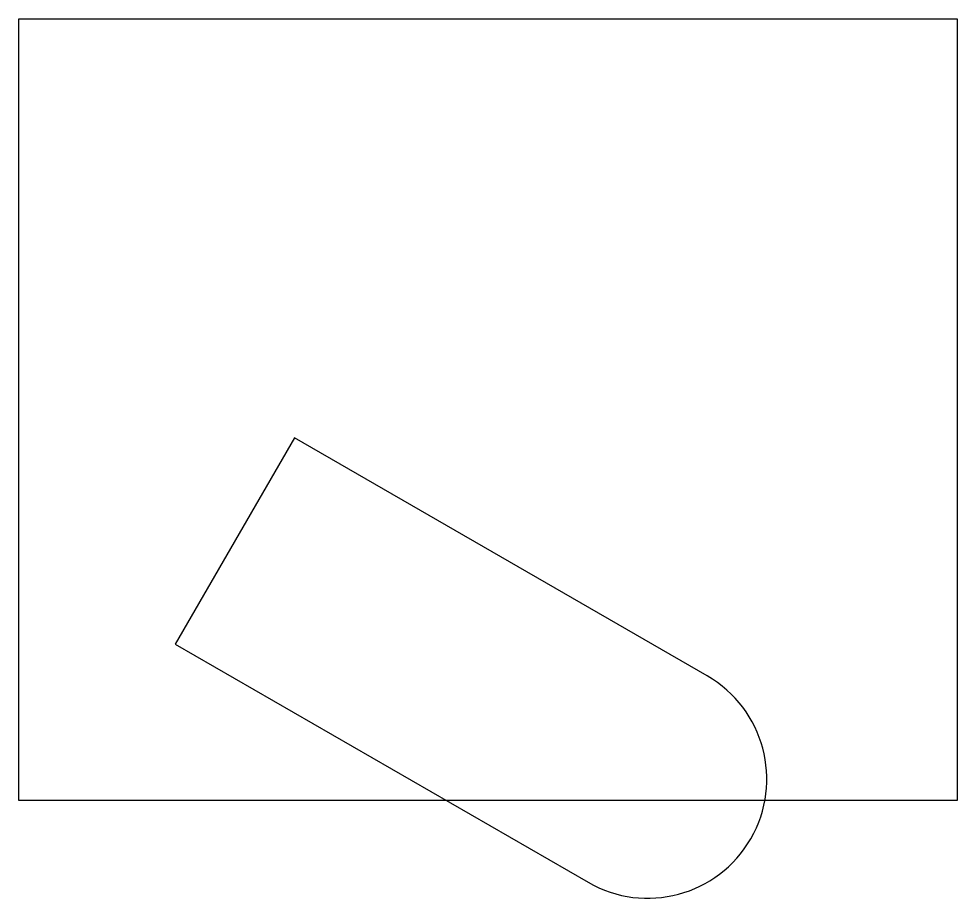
# Model space of a CAD drawing. Header units: metres. Extents: x 990 to 1050, y 1983.7 to 2040.
import ezdxf

# ---------------------------------------------------------------- set-up
doc = ezdxf.new("R2010")
doc.units = ezdxf.units.M
doc.layers.add('L001_context', color=7, linetype='Continuous')
doc.layers.add('L002_calc-one', color=7, linetype='Continuous')

msp = doc.modelspace()

# ---------------------------------------------------------------- linework, layer by layer
at = {"layer": 'L001_context', "transparency": 33554585}
msp.add_lwpolyline([(990, 1990), (990, 2040), (1050, 2040), (1050, 1990)], close=True, dxfattribs=at)
at = {"layer": 'L002_calc-one', "transparency": 33554432}
for p, q in [((1007.62, 2013.198), (1000, 2000)), ((1034.016, 1997.958), (1007.62, 2013.198)), ((1000, 2000), (1026.396, 1984.76))]:
    msp.add_line(p, q, dxfattribs=at)
msp.add_arc((1030.206, 1991.359), 7.62, 240, 60, dxfattribs=at)

doc.saveas('drawing.dxf')
